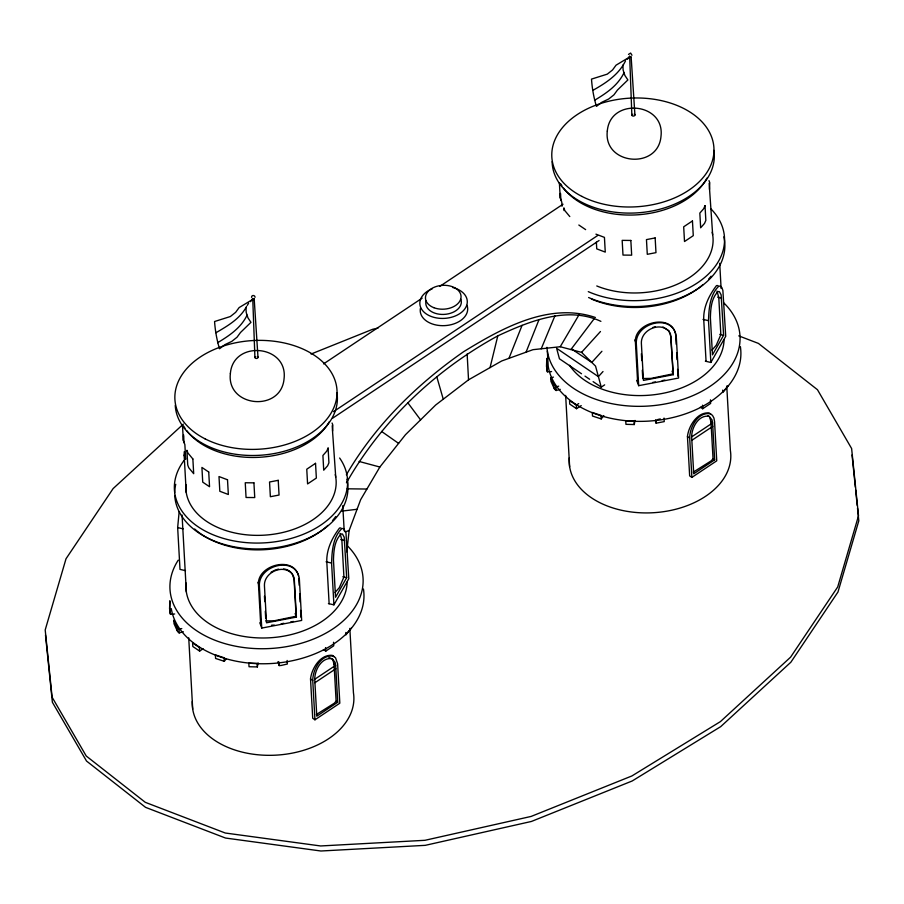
<?xml version="1.0" encoding="UTF-8"?>
<svg xmlns="http://www.w3.org/2000/svg" width="904" height="904" viewBox="0 0 904 904"><rect width="100%" height="100%" fill="white"/><g stroke="black" fill="none" stroke-linecap="round" stroke-linejoin="round"><path stroke-width="1.36" d="M185.489 570.65L179.998 569.384L177.659 527.586L179.161 511.596M333.915 604.855L331.587 563.056C331.949 551.27 332.932 537.112 341.904 528.546L343.599 528.58L345.961 532.897L348.797 578.707L333.915 604.855L328.423 603.589M710.849 362.459L708.51 320.66C708.872 308.874 709.855 294.704 718.838 286.15L720.522 286.184L721.912 287.664L722.884 290.5L725.72 336.311L710.849 362.459L705.346 361.193M184.269 451.661L184.145 455.062L185.693 459.334L184.868 444.621L183.32 440.35L183.489 435.807M562.017 206.236L561.791 202.213L560.243 197.942L560.412 193.411M709.504 189.422L709.764 182.698L709.007 180.63M631.975 55.268L630.63 53.065L628.495 54.409M314.954 719.799L312.75 680.441C312.784 669.604 320.943 654.191 333.418 656.146L335.553 657.796L337.621 663.864L339.825 703.21L314.954 719.799L312.727 718.284L310.524 678.938C311.631 668.508 320.332 654.191 332.231 655.343L333.87 656.654M314.728 679.288C314.694 670.124 321.553 657.05 332.107 658.688L335.113 662.293L335.666 665.321L337.734 702.25L316.796 716.217L314.728 679.288L335.666 665.321L334.051 664.225L332.649 659.231L328.864 657.558M691.876 477.391L689.684 438.044C689.707 427.208 697.865 411.783 710.341 413.749L712.488 415.399L713.923 418.032L714.544 421.467L716.748 460.814L691.876 477.391L689.65 475.888L687.447 436.53C688.565 426.112 697.255 411.795 709.154 412.936L710.793 414.247M691.65 436.892C691.628 427.728 698.476 414.653 709.03 416.292L712.036 419.897L712.601 422.925L714.657 459.853L693.718 473.82L691.65 436.892L712.601 422.925L710.973 421.829L709.583 416.834L708.058 415.637M261.742 628.077L259.414 586.278C257.911 565.102 295.823 555.226 299.337 578.639L301.665 620.438L261.742 628.077L259.843 622.777M638.676 385.68L636.337 343.882C634.834 322.705 672.745 312.829 676.26 336.243L678.599 378.041L638.676 385.68L636.766 380.381M251.515 297.337C251.368 294.885 255.075 294.873 255.064 297.292M346.763 551.881L349.17 530.445L360.662 499.663L379.861 467.029L405.455 434.734L435.694 404.992L468.532 379.827L501.72 360.967L532.998 349.678L560.231 346.74L581.566 352.357L595.555 366.131L601.239 387.138L604.663 384.855M257.346 666.937L257.143 663.389L248.826 663.174L249.029 666.734L257.346 666.937L258.115 662.847M634.269 424.541L634.066 420.993L625.749 420.778L625.952 424.338L634.269 424.541L635.037 420.439M254.917 357.43L252.736 298.388M254.171 298.772L253.176 299.619L252.216 298.964M631.851 115.034L629.659 55.98M490.047 367.6L497.799 335.87C529.089 321.338 567.305 305.676 600.9 321.361M508.952 358.357L522.083 325.327M526.049 352.187L538.841 320.039M541.225 348.797L554.898 315.869M346.684 577.667L335.542 597.261L333.463 560.051C333.712 551.157 334.401 540.456 341.181 533.981L342.446 533.993L344.198 537.225L346.684 577.667L342.797 576.775M723.618 335.271L712.465 354.854L710.386 317.654C710.634 308.761 711.335 298.049 718.104 291.585L719.369 291.596L721.132 294.828L723.618 335.271L719.731 334.378M560.231 346.74L579.012 314.784M346.368 474.769C375.126 425.287 416.947 384.234 463.695 351.656C502.138 328.096 549.214 301.857 595.363 317.473M346.435 482.815C381.635 420.891 435.423 369.951 497.799 335.87M246.589 306.467C239.91 318.931 227.718 325.824 215.966 332.74M247.086 315.157C240.939 327.926 229.311 335.678 217.582 342.729M624.009 72.761C617.861 85.53 606.234 93.281 594.516 100.321M247.267 305.394L248.589 303.281M625.511 60.884C618.675 74.795 605.895 83.021 592.888 90.343M570.899 349.554L594.244 318.649M351.147 628.19L345.949 634.857L345.814 632.484M728.082 385.782L722.872 392.46L722.737 390.087M224.294 661.321L224.102 657.762L215.389 654.891L215.581 658.451L224.294 661.321L226.034 659.106M601.228 418.925L601.024 415.365L592.312 412.495L592.504 416.043L601.228 418.925L603.827 415.603M335.045 592.493L339.316 587.668L343.927 577.034L341.848 539.835L340.04 533.439M334.051 664.225L336.118 701.154L334.254 703.255L316.355 714.522M711.968 350.097L716.239 345.272L720.85 334.638L718.77 297.439L716.962 291.043M710.973 421.829L713.041 458.757L711.177 460.859L693.289 472.125M581.566 352.357L600.471 331.508M601.917 351.272L591.804 362.436L571.837 349.17M603.013 371.544L598.391 376.64L556.615 348.3L559.452 358.798L581.509 373.759M250.329 301.676L252.95 299.258L239.131 307.586L235.639 312.343L230.35 316.536L214.564 321.519C215.208 330.74 216.836 339.938 219.514 348.774L224.972 344.627L231.752 341.418L237.029 337.226L240.52 332.469L250.95 322.344L247.956 317.835L246.216 312.479L245.933 307.507M183.32 424.123L113.124 488.578L66.015 558.774L45.2 629.941L52.104 697.21L86.242 756.015L145.295 802.334L225.254 833.013L320.637 845.963L424.982 840.302L531.145 816.425L631.907 775.948L720.398 721.618L790.593 657.163L837.703 586.967L858.517 515.8L851.624 448.531L817.476 389.726L758.422 343.407L738.76 335.87M627.263 59.28L629.873 56.862L616.053 65.178L612.562 69.947L607.285 74.139L591.499 79.111C592.131 88.343 593.759 97.542 596.437 106.378L601.894 102.231L608.674 99.022L613.952 94.83L617.443 90.061L627.884 79.947L624.879 75.439L623.139 70.083L622.856 65.111M323.429 649.558L325.756 651.14L333.734 645.806L333.531 642.258M700.351 407.162L702.69 408.744L710.657 403.41L710.465 399.851M323.542 363.894L422.157 298.139M439.762 286.398L563.011 204.202M333.474 411.682L597.601 235.56M332.627 418.19L599.092 240.498M199.626 651.095L199.434 647.546L192.608 642.936L192.812 646.496L199.626 651.095L203.129 648.756M581.227 405.58L576.549 408.698L576.356 405.139L578.684 403.591M314.92 682.712L335.859 668.745M691.842 440.304L712.781 426.338M273.55 570.887L271.098 572.198M311.066 354.029L372.572 329.316L378.019 328.096M345.294 531.914L349.17 530.445M652.835 327.485L655.389 326.694M274.635 570.277L278.466 569.102M553.44 377.115L550.773 377.815L553.587 384.031L555.994 386.923L558.706 386.166M560.265 389.341L555.96 390.539L554.378 388.878L550.965 381.375L550.773 377.815M183.342 631.738L179.037 632.936L177.455 631.274L174.043 623.771L173.839 620.223L176.664 626.427L179.071 629.32L181.783 628.562M657.807 419.512L660.304 418.936M652.631 382.46L655.366 381.94M662.18 380.618L664.915 380.098M281.167 623.805L283.89 623.285M290.715 621.963L293.438 621.443M662.937 326.988L668.655 330.638L670.508 333.983L673.344 374.685L643.445 380.403L641.365 343.204C640.857 330.084 659.683 321.361 668.847 331.169M283.562 568.989C289.314 569.271 293.992 574.187 294.331 579.882L296.41 617.082L266.51 622.799L264.431 585.6C263.934 572.481 282.749 563.757 291.924 573.565M341.983 511.088L357.069 509.291M547.395 371.815L546.502 366.323L546.796 358.368L546.694 369.872L547.395 371.815L551.598 371.578M170.472 614.211L169.568 608.72L169.873 600.776L169.771 612.279L170.472 614.211L174.675 613.986M655.355 420.518L656.123 423.174L664.248 421.614L664.044 418.066M278.048 661.592L279.2 665.57L281.087 665.468L287.325 664.022L287.122 660.462M717.832 285.562L716.476 285.607C709.131 295.258 703.267 307.01 703.73 319.553L706.058 361.351M340.91 527.959L339.554 528.004C332.209 537.654 326.344 549.406 326.796 561.949L329.135 603.759M642.767 378.516L651.027 378.403L673.039 373.849L670.96 336.65L669.073 331.35M265.832 620.924L274.104 620.799L296.116 616.245L294.037 579.046L292.15 573.746M271.629 625.161L274.341 625.116M347.147 488.804L366.911 489.041M717.652 297.179L721.539 298.071M703.007 319.394L708.51 320.66M340.718 539.575L344.605 540.468M177.659 527.586L183.162 528.851M326.084 561.791L331.587 563.056M359.08 461.447L379.861 467.029M595.928 234.147L604.437 237.379L605.262 252.103L596.742 248.86L596.369 242.17M578.831 225.017L585.645 229.627M576.356 405.139L569.543 400.54L569.735 404.099L576.549 408.698M687.447 436.53L689.684 438.044M713.041 458.757L714.657 459.853M584.99 376.12L589.634 379.273M593.114 381.635L601.239 387.138M310.524 678.938L312.75 680.441M336.118 701.154L337.734 702.25M381.578 431.445L398.596 443.378M569.791 216.576L564.842 210.621L563.847 207.863L563.994 210.542M407.817 402.766L420.575 419.863M332.084 423.027L332.83 425.095L332.582 431.818L335.746 477.21M672.067 371.137L673.344 374.685M634.902 339.904L636.337 343.882M295.145 613.534L296.41 617.082M257.979 582.3L259.414 586.278M436.734 376.595L443.265 399.195M675.627 334.503C672.034 313.157 635.184 321.926 635.342 341.113L637.67 382.912M298.489 575.859C293.653 555.7 258.307 564.785 258.408 583.509L260.748 625.308M629.139 56.568L630.099 57.223L631.116 56.545L634.924 115M852.043 454.961L855.353 487.199M855.636 490.002L857.218 505.415M857.512 508.217L858.8 520.84L837.985 591.996L790.876 662.203L720.68 726.658L632.19 780.977L531.428 821.453L425.264 845.342L320.92 851.003L225.525 838.042L145.578 807.362L86.524 761.044L52.375 702.25L45.482 634.97M254.193 298.941L258.002 357.396M726.759 386.019L730.364 450.407A80.885 54.229 -3.2 0 1 651.807 512.805A80.885 54.229 -3.2 0 1 569.339 457.774M719.708 263.279L721.109 288.455M712.668 234.814L709.154 183.297M702.487 405.195L702.69 408.744M675.706 335.904L676.181 344.266M676.644 352.616L677.039 359.589M677.582 369.34L677.966 376.313M655.931 419.614L656.123 423.174M641.377 353.724L641.761 360.606M642.303 370.256L642.687 377.137M560.525 193.614L560.898 200.304M559.384 182.676L560.243 197.942M565.644 395.41L569.633 466.803M555.994 386.923L556.197 390.471L553.79 387.59L553.587 384.031M547.372 351.193L548.208 366.222A96.705 64.828 -3.2 0 0 654.485 420.631A96.705 64.828 -3.2 0 0 740.365 346.616M349.837 628.416L353.441 692.803A80.885 54.229 -3.2 0 1 275.844 755.156A80.885 54.229 -3.2 0 1 192.315 701.47M342.774 505.686L344.187 530.863M332.231 425.705L332.536 431.05M325.564 647.592L325.756 651.14M298.783 578.3L299.179 585.261M299.642 593.623L300.105 601.985M300.58 610.347L300.964 617.308M279.008 662.01L279.2 665.57M264.454 596.12L264.759 601.635M265.301 611.274L265.686 618.166M183.523 434.677L183.975 442.7M182.461 425.072L183.32 440.35M184.145 455.062L186.235 492.454M182.054 515.043L186.36 591.973M188.721 637.806L192.71 709.199M179.071 629.32L179.263 632.868L176.868 629.986L176.664 626.427M467.142 353.984L468.532 379.827M452.655 287.483A23.753 15.922 -3.2 0 1 462.871 311.157A23.753 15.922 -3.2 0 1 425.773 313.586A23.753 15.922 -3.2 0 1 432.259 288.817M460.859 299.179A17.809 11.933 -3.2 0 1 443.853 314.422A17.809 11.933 -3.2 0 1 426.134 300.625M467.04 305.303A23.753 15.922 -3.2 0 1 444.87 325.621A23.753 15.922 -3.2 0 1 420.529 307.936M724.059 339.633A80.682 54.093 -3.2 0 1 659.366 393.974A80.682 54.093 -3.2 0 1 569.543 365.295M723.607 302.716A96.705 64.828 -3.2 0 1 673.74 402.077A96.705 64.828 -3.2 0 1 546.931 347.317M712.16 232.215A75.247 50.443 -3.2 0 1 678.78 283.551A75.247 50.443 -3.2 0 1 596.764 285.958M711.12 209.073A86.705 58.127 -3.2 0 1 697.752 282.669A86.705 58.127 -3.2 0 1 588.278 291.642M711.086 276.183A82.772 55.494 -3.2 0 1 708.555 279.178M702.77 284.816A82.772 55.494 -3.2 0 1 591.397 299.009M723.867 236.825A86.705 58.127 -3.2 0 1 684.034 296.309A86.705 58.127 -3.2 0 1 588.606 297.529M706.905 178.122A78.173 52.409 -3.2 0 1 637.964 214.779A78.173 52.409 -3.2 0 1 563.542 188.111M561.96 185.896A78.173 52.409 -3.2 0 1 560.548 183.636M713.866 150.358A81.168 54.409 -3.2 0 1 637.941 212.813A81.168 54.409 -3.2 0 1 552.141 161.658M634.19 114.107A1.537 1.028 -3.2 0 1 634.619 115.599A1.537 1.028 -3.2 0 1 632.359 115.825A1.537 1.028 -3.2 0 1 632.325 114.299M347.136 582.029A80.682 54.093 -3.2 0 1 263.527 637.987A80.682 54.093 -3.2 0 1 186.054 582.967M346.684 545.112A96.705 64.828 -3.2 0 1 274.929 648.168A96.705 64.828 -3.2 0 1 178.224 560.175M363.442 589.012A96.705 64.828 -3.2 0 1 277.562 663.027A96.705 64.828 -3.2 0 1 171.285 608.618M335.237 474.611A75.247 50.443 -3.2 0 1 264.985 535.123A75.247 50.443 -3.2 0 1 185.908 484.544M339.633 458.023A86.705 58.127 -3.2 0 1 259.03 543.055A86.705 58.127 -3.2 0 1 184.066 460.43M335.7 516.546A82.772 55.494 -3.2 0 1 332.502 520.591M327.869 525.393A82.772 55.494 -3.2 0 1 194.665 529.021M346.933 479.222A86.705 58.127 -3.2 0 1 269.437 548.4A86.705 58.127 -3.2 0 1 174.743 495.392M174.698 492.623A86.705 58.127 -3.2 0 1 175.738 484.307M329.327 421.705A78.173 52.409 -3.2 0 1 260.115 457.243A78.173 52.409 -3.2 0 1 186.619 430.507M185.037 428.293A78.173 52.409 -3.2 0 1 183.625 426.044M336.943 392.754A81.168 54.409 -3.2 0 1 261.99 455.13A81.168 54.409 -3.2 0 1 175.252 405.354M257.267 356.515A1.537 1.028 -3.2 0 1 257.697 357.995A1.537 1.028 -3.2 0 1 255.436 358.221A1.537 1.028 -3.2 0 1 255.403 356.696M230.373 373.476C226.339 407.41 281.28 412.473 284.071 378.663C288.105 344.729 233.164 339.655 230.373 373.476M607.296 131.08C603.273 165.003 658.202 170.076 661.005 136.255C665.028 102.333 610.087 97.259 607.296 131.08M328.096 448.068L326.785 451.096L322.909 455.48L323.722 470.193L327.61 465.809L328.92 462.791L328.096 448.068M705.018 205.671L703.707 208.7L699.832 213.084L700.656 227.797L704.532 223.412L705.843 220.384L705.018 205.671M315.53 463.334L306.761 469.21L307.586 483.922L316.355 478.058L315.53 463.334M692.453 220.938L683.684 226.814L684.509 241.526L693.278 235.661L692.453 220.938M655.151 237.933L646.462 239.605L647.287 254.318L655.976 252.645L655.151 237.933M278.229 480.329L269.539 482.001L270.364 496.714L279.053 495.042L278.229 480.329M630.845 240.453L622.167 240.362L622.992 255.075L631.67 255.165L630.845 240.453M253.922 482.849L245.244 482.759L246.057 497.482L254.747 497.562L253.922 482.849M227.514 479.775L218.994 476.544L219.819 491.267L228.339 494.499L227.514 479.775M208.722 472.024L201.908 467.424L202.733 482.137L209.547 486.736L208.722 472.024M192.868 458.972L187.919 453.017L186.913 450.26L187.738 464.984L188.744 467.73L193.693 473.696L192.868 458.972M433.954 307.722A17.809 11.933 -3.2 0 0 461.051 297.032A17.809 11.933 -3.2 0 0 434.79 287.009A17.809 11.933 -3.2 0 0 433.954 307.722M581.916 196.417A81.168 54.409 -3.2 0 0 712.996 158.494A81.168 54.409 -3.2 0 0 603.748 102.559A81.168 54.409 -3.2 0 0 581.916 196.417M204.993 438.813A81.168 54.409 -3.2 0 0 336.073 400.89A81.168 54.409 -3.2 0 0 226.825 344.955A81.168 54.409 -3.2 0 0 204.993 438.813"/></g></svg>
